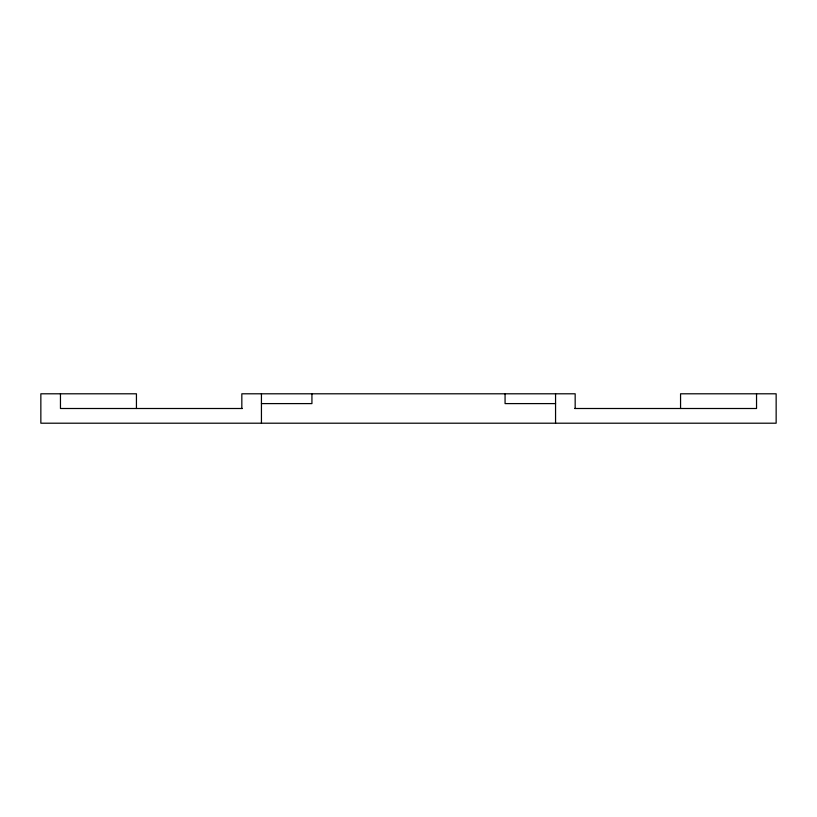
<?xml version="1.0" encoding="UTF-8"?>
<svg xmlns="http://www.w3.org/2000/svg" width="817" height="817" viewBox="0 0 817 817"><rect width="100%" height="100%" fill="white"/><g stroke="black" fill="none" stroke-linecap="round" stroke-linejoin="round"><path stroke-width="1.23" d="M261.44 403.598L311.931 403.598L311.931 393.794M555.56 403.598L505.069 403.598L505.069 393.794M242.435 408.5L60.458 408.5L60.458 393.794M574.565 408.5L756.542 408.5L756.542 393.794M680.561 408.5L680.561 393.794L776.15 393.794L776.15 423.206L40.85 423.206L40.85 393.794L136.439 393.794L136.439 408.5M575.168 408.5L575.168 393.794L241.832 393.794L241.832 408.5M555.56 393.794L555.56 423.206M261.44 393.794L261.44 423.206"/></g></svg>
